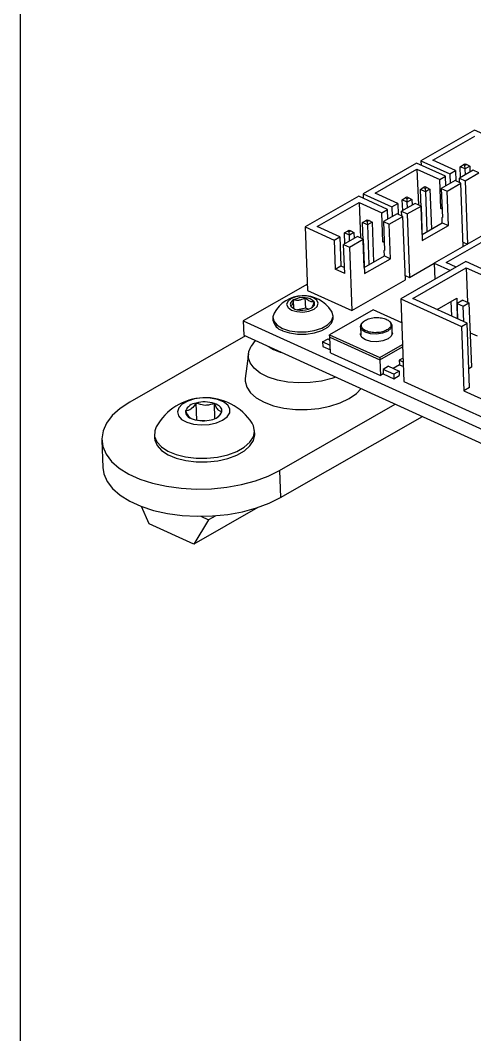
# Model space of a CAD drawing. Header units: millimetres. Extents: x 0 to 279, y 0 to 216.
# Drawn here: x 172.51 to 194.03, y 40.63 to 88.65 of the extents above; entities that cross this region are included whole.
import ezdxf

# ---------------------------------------------------------------- set-up
doc = ezdxf.new("R2010")
doc.units = ezdxf.units.MM
doc.layers.add('TITLE_BLOCK_BORDER', color=7, linetype='Continuous')

msp = doc.modelspace()

# ---------------------------------------------------------------- linework, layer by layer
at = {"color": 7, "linetype": 'Continuous', "lineweight": 25}
for p, q in [((194.017, 83.456), (191.481, 82.005)), ((192.046, 82.029), (194.034, 83.166)), ((195.381, 82.835), (194.017, 83.456)), ((191.276, 81.887), (188.74, 80.437)), ((192.64, 81.267), (191.276, 81.887)), ((191.481, 82.005), (191.489, 81.79)), ((191.481, 82.005), (192.845, 81.384)), ((193.119, 81.541), (192.046, 82.029)), ((193.339, 81.72), (193.477, 81.812)), ((193.572, 81.614), (193.339, 81.72)), ((193.358, 81.211), (193.339, 81.72)), ((193.477, 81.812), (193.559, 81.859)), ((193.564, 81.772), (193.477, 81.812)), ((193.559, 81.859), (193.646, 81.819)), ((193.646, 81.819), (193.564, 81.772)), ((193.572, 81.614), (193.564, 81.772)), ((193.791, 81.739), (193.572, 81.614)), ((193.646, 81.819), (193.791, 81.739)), ((193.791, 81.739), (193.801, 81.464)), ((189.305, 80.461), (191.292, 81.598)), ((191.292, 81.598), (192.366, 81.11)), ((191.292, 81.598), (191.356, 79.915)), ((192.366, 81.11), (192.64, 81.267)), ((192.657, 80.81), (192.64, 81.267)), ((192.845, 81.384), (193.119, 81.541)), ((192.845, 81.384), (192.863, 80.927)), ((193.119, 81.541), (193.138, 81.04)), ((193.951, 81.55), (193.3, 81.178)), ((193.308, 80.963), (193.3, 81.178)), ((193.3, 81.178), (193.573, 81.054)), ((193.582, 81.339), (193.572, 81.614)), ((193.573, 81.054), (194.224, 81.426)), ((194.224, 81.426), (193.951, 81.55)), ((191.454, 80.642), (191.592, 80.734)), ((191.592, 80.734), (191.674, 80.781)), ((191.679, 80.694), (191.592, 80.734)), ((191.674, 80.781), (191.762, 80.741)), ((191.762, 80.741), (191.679, 80.694)), ((191.679, 80.694), (191.687, 80.536)), ((191.762, 80.741), (191.906, 80.661)), ((192.418, 79.737), (192.366, 81.11)), ((193.094, 81.06), (192.443, 80.688)), ((192.443, 80.688), (192.495, 79.314)), ((192.443, 80.688), (192.716, 80.563)), ((192.716, 80.563), (193.367, 80.936)), ((193.367, 80.936), (193.094, 81.06)), ((193.481, 77.94), (193.367, 80.936)), ((193.573, 81.054), (193.686, 78.058)), ((188.534, 80.319), (185.998, 78.868)), ((189.898, 79.699), (188.534, 80.319)), ((188.74, 80.437), (188.748, 80.222)), ((188.74, 80.437), (190.104, 79.816)), ((190.378, 79.973), (189.305, 80.461)), ((190.597, 80.152), (190.735, 80.243)), ((190.735, 80.243), (190.818, 80.291)), ((190.823, 80.204), (190.735, 80.243)), ((190.818, 80.291), (190.905, 80.251)), ((190.905, 80.251), (190.823, 80.204)), ((190.905, 80.251), (191.049, 80.171)), ((191.687, 80.536), (191.454, 80.642)), ((191.535, 78.52), (191.454, 80.642)), ((191.906, 80.661), (191.687, 80.536)), ((191.687, 80.536), (191.758, 78.648)), ((191.906, 80.661), (191.978, 78.774)), ((192.778, 78.933), (192.716, 80.563)), ((186.564, 78.893), (188.551, 80.03)), ((188.551, 80.03), (189.624, 79.542)), ((188.551, 80.03), (188.615, 78.347)), ((190.104, 79.816), (190.378, 79.973)), ((190.104, 79.816), (190.121, 79.359)), ((190.378, 79.973), (190.397, 79.472)), ((191.21, 79.982), (190.559, 79.609)), ((190.83, 80.046), (190.597, 80.152)), ((190.617, 79.643), (190.597, 80.152)), ((190.83, 80.046), (190.823, 80.204)), ((191.049, 80.171), (190.83, 80.046)), ((190.841, 79.771), (190.83, 80.046)), ((190.831, 79.485), (191.482, 79.858)), ((191.049, 80.171), (191.06, 79.896)), ((191.482, 79.858), (191.21, 79.982)), ((191.482, 79.858), (191.544, 78.227)), ((192.418, 79.737), (192.478, 79.771)), ((192.48, 79.708), (192.418, 79.737)), ((189.624, 79.542), (189.898, 79.699)), ((189.676, 78.168), (189.624, 79.542)), ((190.353, 79.492), (189.702, 79.119)), ((189.916, 79.242), (189.898, 79.699)), ((189.975, 78.995), (190.626, 79.368)), ((190.626, 79.368), (190.353, 79.492)), ((190.567, 79.395), (190.559, 79.609)), ((190.559, 79.609), (190.831, 79.485)), ((190.74, 76.363), (190.626, 79.368)), ((190.831, 79.485), (190.945, 76.481)), ((192.477, 79.322), (192.495, 79.332)), ((192.477, 79.322), (192.495, 79.314)), ((192.487, 79.065), (192.477, 79.322)), ((185.998, 78.868), (186.112, 75.864)), ((185.998, 78.868), (187.363, 78.248)), ((187.637, 78.405), (186.564, 78.893)), ((188.713, 79.073), (188.851, 79.165)), ((188.945, 78.967), (188.713, 79.073)), ((188.793, 76.952), (188.713, 79.073)), ((188.851, 79.165), (188.933, 79.212)), ((188.938, 79.126), (188.851, 79.165)), ((188.933, 79.212), (189.02, 79.173)), ((189.02, 79.173), (188.938, 79.126)), ((188.938, 79.126), (188.945, 78.967)), ((189.165, 79.093), (188.945, 78.967)), ((188.945, 78.967), (189.017, 77.08)), ((189.02, 79.173), (189.165, 79.093)), ((189.165, 79.093), (189.236, 77.205)), ((189.702, 79.119), (189.754, 77.746)), ((189.702, 79.119), (189.975, 78.995)), ((190.037, 77.364), (189.975, 78.995)), ((191.52, 78.88), (191.521, 78.879)), ((191.533, 78.519), (192.487, 79.065)), ((191.544, 78.227), (192.778, 78.933)), ((192.487, 79.065), (192.778, 78.933)), ((187.363, 78.248), (187.637, 78.405)), ((187.637, 78.405), (187.689, 77.031)), ((188.468, 78.414), (187.817, 78.041)), ((187.856, 78.583), (187.994, 78.675)), ((188.089, 78.477), (187.856, 78.583)), ((187.875, 78.074), (187.856, 78.583)), ((187.994, 78.675), (188.076, 78.722)), ((188.081, 78.635), (187.994, 78.675)), ((188.076, 78.722), (188.164, 78.683)), ((188.164, 78.683), (188.081, 78.635)), ((188.089, 78.477), (188.081, 78.635)), ((188.308, 78.603), (188.089, 78.477)), ((188.099, 78.202), (188.089, 78.477)), ((188.09, 77.917), (188.741, 78.289)), ((188.164, 78.683), (188.308, 78.603)), ((188.308, 78.603), (188.319, 78.328)), ((188.741, 78.289), (188.468, 78.414)), ((188.741, 78.289), (188.803, 76.659)), ((194.646, 78.607), (192.11, 77.156)), ((192.675, 77.181), (194.663, 78.318)), ((187.363, 78.248), (187.415, 76.875)), ((187.869, 76.668), (187.817, 78.041)), ((187.817, 78.041), (188.09, 77.917)), ((188.09, 77.917), (188.204, 74.913)), ((189.676, 78.168), (189.737, 78.203)), ((189.739, 78.14), (189.676, 78.168)), ((193.473, 78.147), (193.678, 78.053)), ((188.792, 76.951), (189.746, 77.497)), ((188.803, 76.659), (190.037, 77.364)), ((189.736, 77.754), (189.753, 77.764)), ((189.736, 77.754), (189.754, 77.746)), ((189.746, 77.497), (189.736, 77.754)), ((189.746, 77.497), (190.037, 77.364)), ((187.415, 76.875), (187.689, 77.031)), ((187.869, 76.668), (187.415, 76.875)), ((187.689, 77.031), (187.858, 76.954)), ((188.778, 77.312), (188.78, 77.311)), ((193.611, 77.227), (190.527, 75.463)), ((190.945, 76.481), (192.11, 77.148)), ((191.092, 75.488), (193.628, 76.938)), ((192.11, 77.156), (192.139, 76.385)), ((192.11, 77.156), (192.877, 76.807)), ((193.151, 76.964), (192.675, 77.181)), ((200.977, 73.877), (193.611, 77.227)), ((193.628, 76.938), (200.412, 73.852)), ((193.628, 76.938), (193.69, 75.302)), ((188.204, 74.913), (190.74, 76.363)), ((190.732, 76.578), (190.945, 76.481)), ((186.101, 76.166), (183.065, 74.429)), ((185.465, 75.003), (185.45, 75.416)), ((186.021, 75.021), (186.002, 75.517)), ((186.112, 75.864), (188.204, 74.913)), ((190.527, 75.463), (193.392, 74.16)), ((190.527, 75.463), (190.675, 71.558)), ((193.666, 74.317), (191.092, 75.488)), ((192.245, 74.963), (193.175, 75.495)), ((193.175, 75.495), (193.212, 74.523)), ((193.461, 75.406), (193.187, 75.249)), ((193.461, 75.406), (193.752, 75.274)), ((186.021, 75.021), (185.629, 74.95)), ((186.134, 74.97), (186.021, 75.021)), ((189.219, 74.944), (187.156, 73.764)), ((190.57, 74.329), (189.219, 74.944)), ((192.895, 75.335), (192.921, 74.656)), ((193.187, 75.249), (193.478, 75.117)), ((193.214, 74.522), (193.187, 75.249)), ((193.478, 75.117), (193.752, 75.274)), ((193.505, 74.39), (193.478, 75.117)), ((193.752, 75.274), (193.867, 72.227)), ((184.468, 74.569), (184.472, 74.463)), ((187.32, 74.571), (187.316, 74.677)), ((183.065, 74.429), (213.729, 60.479)), ((183.065, 74.429), (183.091, 73.742)), ((188.61, 74.151), (188.625, 73.754)), ((190.124, 73.811), (190.109, 74.207)), ((193.392, 74.16), (193.666, 74.317)), ((193.392, 74.16), (193.507, 71.113)), ((193.781, 71.27), (193.666, 74.317)), ((183.171, 73.706), (177.691, 70.571)), ((183.091, 73.742), (213.755, 59.793)), ((183.628, 73.498), (183.445, 73.222)), ((186.824, 73.426), (187.081, 73.573)), ((187.081, 73.573), (187.172, 73.532)), ((187.156, 73.764), (189.527, 72.685)), ((187.16, 73.656), (187.156, 73.764)), ((187.16, 73.656), (189.531, 72.577)), ((187.195, 72.906), (187.167, 73.653)), ((193.805, 73.863), (194.134, 73.713)), ((187.182, 73.263), (186.824, 73.426)), ((186.824, 73.426), (186.832, 73.212)), ((186.832, 73.212), (187.19, 73.049)), ((189.527, 72.685), (190.609, 73.304)), ((189.531, 72.577), (190.613, 73.196)), ((183.306, 72.861), (183.16, 71.699)), ((187.195, 72.906), (189.56, 71.83)), ((189.527, 72.685), (189.531, 72.577)), ((189.531, 72.577), (189.56, 71.83)), ((190.633, 72.664), (190.451, 72.559)), ((190.451, 72.559), (190.459, 72.345)), ((190.641, 72.473), (190.451, 72.559)), ((189.946, 72.27), (189.689, 72.123)), ((189.689, 72.123), (189.697, 71.908)), ((190.189, 71.895), (189.689, 72.123)), ((189.946, 72.27), (190.446, 72.043)), ((190.459, 72.345), (190.159, 72.173)), ((190.446, 72.043), (190.189, 71.895)), ((190.446, 72.043), (190.454, 71.828)), ((190.459, 72.345), (190.649, 72.258)), ((193.867, 72.227), (193.748, 72.158)), ((189.697, 71.908), (189.56, 71.83)), ((189.697, 71.908), (190.197, 71.681)), ((190.189, 71.895), (190.197, 71.681)), ((190.197, 71.681), (190.454, 71.828)), ((190.675, 71.558), (198.041, 68.207)), ((193.781, 71.27), (193.507, 71.113)), ((193.507, 71.113), (195.144, 70.368)), ((180.866, 69.718), (180.835, 70.532)), ((181.723, 69.802), (181.696, 70.513)), ((184.784, 67.344), (190.264, 70.479)), ((181.255, 69.697), (180.964, 69.704)), ((184.833, 66.057), (191.545, 69.897)), ((183.611, 69.048), (183.604, 69.225)), ((176.366, 68.773), (176.415, 67.485)), ((178.857, 69.045), (178.864, 68.868)), ((184.784, 67.344), (184.833, 66.057)), ((178.607, 64.809), (178.241, 65.635)), ((183.749, 65.584), (180.717, 63.85)), ((181.424, 65.004), (180.717, 63.85)), ((181.062, 65.169), (181.424, 65.004)), ((181.763, 65.198), (181.424, 65.004)), ((180.717, 63.85), (178.607, 64.809))]:
    msp.add_line(p, q, dxfattribs=at)
at = {"color": 7, "linetype": 'Continuous', "lineweight": 25, "flags": 128}
for points in [[(185.356, 74.931), (185.604, 74.858), (185.892, 74.842), (186.177, 74.883), (186.415, 74.977), (186.57, 75.108), (186.619, 75.258), (186.553, 75.402), (186.384, 75.519), (186.136, 75.592), (185.847, 75.609), (185.562, 75.567), (185.324, 75.473), (185.169, 75.342), (185.12, 75.193), (185.186, 75.048), (185.356, 74.931)], [(185.45, 75.416), (185.402, 75.385), (185.361, 75.351), (185.33, 75.315), (185.308, 75.277), (185.296, 75.239), (185.293, 75.2), (185.3, 75.162), (185.317, 75.125)], [(186.29, 75.034), (186.338, 75.065), (186.378, 75.099), (186.409, 75.135), (186.431, 75.173), (186.444, 75.211), (186.446, 75.25), (186.439, 75.288), (186.422, 75.326)], [(184.522, 74.784), (184.469, 74.614), (184.51, 74.408), (184.663, 74.22), (184.916, 74.065)], [(184.916, 74.065), (185.247, 73.954), (185.631, 73.898), (186.036, 73.901), (186.43, 73.962), (186.78, 74.077), (187.058, 74.236), (187.241, 74.426), (187.315, 74.633), (187.274, 74.838), (187.247, 74.887)], [(184.92, 73.958), (185.251, 73.848), (185.635, 73.792), (186.04, 73.795), (186.434, 73.856), (186.784, 73.971), (187.062, 74.13), (187.245, 74.32), (187.319, 74.526), (187.32, 74.571)], [(188.61, 74.151), (188.658, 74.296), (188.759, 74.393)], [(190.008, 74.389), (190.043, 74.356), (190.108, 74.211), (190.108, 74.181)], [(188.857, 73.519), (188.687, 73.637), (188.621, 73.782), (188.622, 73.817)], [(190.121, 73.874), (190.125, 73.847), (190.076, 73.697), (189.92, 73.565), (189.681, 73.471), (189.395, 73.43), (189.106, 73.446), (188.857, 73.519)], [(187.449, 71.76), (187.261, 71.695), (186.767, 71.572), (186.241, 71.5), (185.703, 71.484), (185.175, 71.523), (184.68, 71.617), (184.237, 71.761), (183.864, 71.95), (183.577, 72.175), (183.388, 72.428), (183.304, 72.698), (183.329, 72.975), (183.445, 73.222)], [(183.16, 71.699), (183.155, 71.561), (183.227, 71.279), (183.405, 71.013), (183.683, 70.772), (184.05, 70.567), (184.492, 70.404), (184.992, 70.291), (185.531, 70.231), (186.089, 70.227), (186.643, 70.279), (187.172, 70.385), (187.657, 70.541), (188.078, 70.741)], [(188.078, 70.741), (188.42, 70.977), (188.649, 71.214)], [(182.33, 70.434), (182.127, 70.589), (181.842, 70.703), (181.498, 70.767), (181.127, 70.776), (180.763, 70.727), (180.436, 70.626), (180.177, 70.482), (180.007, 70.307), (179.944, 70.117), (179.991, 69.929), (180.145, 69.76), (180.392, 69.624), (180.71, 69.534), (181.071, 69.497), (181.443, 69.517), (181.793, 69.593), (182.089, 69.717), (182.306, 69.878), (182.423, 70.063), (182.432, 70.254), (182.33, 70.434)], [(177.691, 70.571), (177.232, 70.268), (176.864, 69.936), (176.592, 69.582), (176.425, 69.214), (176.365, 68.84), (176.414, 68.469), (176.571, 68.109), (176.832, 67.768), (177.191, 67.453), (177.641, 67.172), (178.171, 66.931), (178.769, 66.735), (179.423, 66.589), (180.117, 66.496), (180.836, 66.457), (181.565, 66.475), (182.286, 66.548), (182.983, 66.675), (183.641, 66.853), (184.246, 67.077), (184.784, 67.344)], [(180.331, 70.157), (180.327, 70.099), (180.339, 70.041), (180.364, 69.986), (180.404, 69.932), (180.458, 69.883), (180.524, 69.837), (180.601, 69.797), (180.689, 69.763)], [(182.054, 70.119), (182.058, 70.177), (182.046, 70.234), (182.021, 70.29), (181.981, 70.343), (181.927, 70.393), (181.861, 70.438), (181.784, 70.478), (181.696, 70.513)], [(178.947, 69.403), (178.873, 69.209), (178.869, 68.946), (178.976, 68.691), (179.188, 68.458), (179.496, 68.256), (179.884, 68.095), (180.336, 67.983), (180.83, 67.924), (181.342, 67.922), (181.849, 67.977), (182.327, 68.086), (182.754, 68.244), (183.11, 68.444), (183.378, 68.676), (183.545, 68.929), (183.604, 69.192), (183.552, 69.453), (183.488, 69.575)], [(178.864, 68.868), (178.876, 68.769), (178.982, 68.514), (179.195, 68.281), (179.502, 68.079), (179.891, 67.918), (180.343, 67.806), (180.836, 67.747), (181.349, 67.745), (181.856, 67.8), (182.334, 67.909), (182.761, 68.067), (183.117, 68.267), (183.384, 68.499), (183.552, 68.752), (183.611, 69.015), (183.611, 69.048)], [(176.415, 67.485), (176.463, 67.182), (176.619, 66.822), (176.88, 66.48), (177.24, 66.166), (177.689, 65.885), (178.219, 65.644), (178.818, 65.448), (179.472, 65.302), (180.166, 65.208), (180.885, 65.17), (181.613, 65.187), (182.334, 65.26), (183.032, 65.387), (183.69, 65.565), (184.295, 65.79), (184.833, 66.057)]]:
    msp.add_lwpolyline(points, dxfattribs=at)
at = {"color": 8, "linetype": 'Continuous', "lineweight": 25, "flags": 128}
for points in [[(188.845, 73.885), (188.675, 74.002), (188.61, 74.147), (188.61, 74.151)], [(190.108, 74.181), (190.06, 74.062), (189.905, 73.931), (189.666, 73.837), (189.381, 73.796), (189.093, 73.812), (188.845, 73.885)]]:
    msp.add_lwpolyline(points, dxfattribs=at)
at = {"color": 7, "linetype": 'Continuous', "lineweight": 25}
for centre, radius, start, end in [((185.915, 74.026), 1.586, 32.9038, 151.4387), ((185.894, 74.544), 0.979, 83.6348, 116.9765), ((186.006, 74.967), 0.55, 40.737, 90.3392), ((185.734, 75.484), 0.55, 220.737, 270.3392), ((185.845, 75.907), 0.979, 263.6348, 296.9765), ((185.101, 74.57), 0.638, 189.6287, 253.4778), ((185.39, 74.838), 1.979, 235.7262, 255.3501), ((181.268, 68.139), 2.643, 32.9038, 151.4387), ((180.908, 69.908), 0.628, 96.665, 156.6558), ((181.232, 69.013), 1.57, 72.8045, 104.6553), ((181.153, 71.263), 1.57, 252.8045, 284.6553), ((181.477, 70.368), 0.628, 276.665, 336.6558)]:
    msp.add_arc(centre, radius, start, end, dxfattribs=at)
for points, knots in [([(185.45, 75.416), (185.432, 75.345), (185.401, 75.223), (185.353, 75.142), (185.328, 75.13), (185.317, 75.125)], [0, 0, 0, 0, 0.439105, 0.751358, 1, 1, 1, 1]), ([(186.002, 75.517), (185.924, 75.473), (185.791, 75.398), (185.593, 75.385), (185.494, 75.407), (185.45, 75.416)], [0, 0, 0, 0, 0.439105, 0.751358, 1, 1, 1, 1]), ([(186.422, 75.326), (186.399, 75.323), (186.333, 75.317), (186.211, 75.345), (186.09, 75.43), (186.023, 75.496), (186.002, 75.517)], [0, 0, 0, 0, 0.180942, 0.506293, 0.843975, 1, 1, 1, 1]), ([(185.317, 75.125), (185.338, 75.103), (185.387, 75.053), (185.441, 75.021), (185.471, 75.002)], [0, 0, 0, 0, 0.426281, 1, 1, 1, 1]), ([(186.31, 75.055), (186.323, 75.064), (186.351, 75.083), (186.391, 75.194), (186.413, 75.285), (186.422, 75.326)], [0, 0, 0, 0, 0.342827, 0.708678, 1, 1, 1, 1]), ([(188.658, 74.192), (188.659, 74.216), (188.662, 74.265), (188.715, 74.357), (188.836, 74.459), (189.021, 74.533), (189.194, 74.569), (189.337, 74.582), (189.48, 74.581), (189.656, 74.56), (189.848, 74.503), (189.983, 74.412), (190.041, 74.325), (190.06, 74.276), (190.057, 74.251), (190.057, 74.251)], [0, 0, 0, 0, 0.0651178, 0.1301135, 0.2496834, 0.3692533, 0.4343712, 0.499367, 0.5644848, 0.6294805, 0.7490504, 0.8686203, 0.9337382, 0.9987339, 1, 1, 1, 1]), ([(180.835, 70.532), (180.764, 70.434), (180.644, 70.267), (180.463, 70.167), (180.372, 70.16), (180.331, 70.157)], [0, 0, 0, 0, 0.439117, 0.751367, 1, 1, 1, 1]), ([(180.331, 70.157), (180.352, 70.115), (180.411, 69.998), (180.501, 69.857), (180.563, 69.822), (180.586, 69.809)], [0, 0, 0, 0, 0.258302, 0.722753, 1, 1, 1, 1]), ([(181.696, 70.513), (181.575, 70.471), (181.366, 70.401), (181.058, 70.441), (180.903, 70.504), (180.835, 70.532)], [0, 0, 0, 0, 0.439117, 0.751367, 1, 1, 1, 1]), ([(182.054, 70.119), (182.037, 70.121), (181.984, 70.128), (181.884, 70.194), (181.776, 70.353), (181.717, 70.471), (181.696, 70.513)], [0, 0, 0, 0, 0.1560255, 0.4937074, 0.8190578, 1, 1, 1, 1]), ([(181.806, 69.839), (181.85, 69.875), (181.938, 69.946), (182.015, 70.061), (182.054, 70.119)], [0, 0, 0, 0, 0.501793, 1, 1, 1, 1])]:
    msp.add_open_spline(points, degree=3, knots=knots, dxfattribs=at)
at = {"color": 8, "linetype": 'Continuous', "lineweight": 25}
for points, knots in [([(188.878, 73.948), (188.82, 73.98), (188.732, 74.031), (188.671, 74.119), (188.662, 74.168), (188.658, 74.192)], [0, 0, 0, 0, 0.478886, 0.739687, 1, 1, 1, 1]), ([(190.057, 74.251), (190.055, 74.227), (190.053, 74.178), (190, 74.087), (189.879, 73.985), (189.694, 73.911), (189.521, 73.875), (189.378, 73.862), (189.235, 73.863), (189.057, 73.883), (188.948, 73.922), (188.878, 73.948)], [0, 0, 0, 0, 0.085388, 0.172306, 0.332205, 0.492103, 0.579185, 0.666102, 0.753183, 0.840101, 1, 1, 1, 1])]:
    msp.add_open_spline(points, degree=3, knots=knots, dxfattribs=at)
at = {"layer": 'TITLE_BLOCK_BORDER'}
msp.add_line((172.506, 113.959), (172.506, 38.018), dxfattribs=at)

doc.saveas('drawing.dxf')
